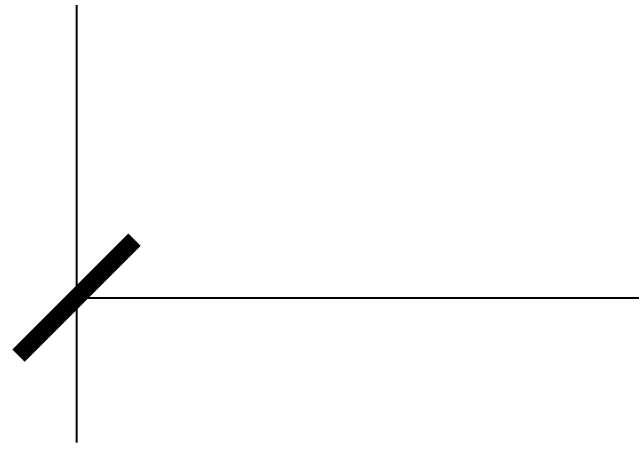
# Model space of a CAD drawing. Header units: millimetres. Extents: x -299291 to 688124, y -407813 to 623474.
# Drawn here: x 278589 to 280724, y -114388 to -112904 of the extents above; entities that cross this region are included whole.
import ezdxf

# ---------------------------------------------------------------- set-up
doc = ezdxf.new("R2010")
doc.units = ezdxf.units.MM
doc.styles.add('长仿宋', font='simfang.ttf', dxfattribs={"width": 0.7})
doc.dimstyles.new('副本ISO-25', dxfattribs={"dimtxt": 750, "dimasz": 400, "dimexe": 500, "dimexo": 200, "dimgap": 200, "dimtad": 1, "dimdec": 1, "dimdsep": 46, "dimtxsty": '长仿宋', "dimblk": 'ARCHTICK', "dimcen": 200, "dimadec": 0, "dimazin": 0, "dimtfac": 1, "dimtdec": 1, "dimtmove": 0, "dimatfit": 3, "dimldrblk": 'ARCHTICK', "dimfxl": 1, "dimarcsym": 0})

# ---------------------------------------------------------------- blocks, each defined once
blk = doc.blocks.new('_ArchTick')
at = {"color": 0, "linetype": 'ByBlock', "lineweight": 25, "const_width": 0.15}
blk.add_lwpolyline([(-0.5, -0.5), (0.5, 0.5)], dxfattribs=at)
blk = doc.blocks.new('*D174')
at = {"color": 0, "lineweight": -2, "ltscale": 10, "transparency": 16777216}
for p, q in [((278809.9, -109886.2), (278809.9, -114387.6)), ((312261.6, -109886.2), (312261.6, -114387.6)), ((278809.9, -113887.6), (312261.6, -113887.6))]:
    blk.add_line(p, q, dxfattribs=at)
at = {"layer": 'Defpoints', "color": 0, "ltscale": 10, "transparency": 16777216}
for p in [(278809.9, -109686.2), (312261.6, -109686.2), (312261.6, -113887.6)]:
    blk.add_point(p, dxfattribs=at)
at = {"color": 0, "lineweight": -2, "ltscale": 10, "transparency": 16777216, "xscale": 400, "yscale": 400, "zscale": 400, "rotation": 180}
blk.add_blockref('_ArchTick', (278809.9, -113887.6), dxfattribs=at)
at = {"color": 0, "lineweight": -2, "ltscale": 10, "transparency": 16777216, "xscale": 400, "yscale": 400, "zscale": 400}
blk.add_blockref('_ArchTick', (312261.6, -113887.6), dxfattribs=at)
at = {"color": 0, "ltscale": 10, "transparency": 16777216, "insert": (295535.8, -113306.2), "char_height": 750, "attachment_point": 5, "style": '长仿宋'}
blk.add_mtext('33451.7', dxfattribs=at)

msp = doc.modelspace()

# ---------------------------------------------------------------- dimensions: what is measured, and where the dimension line sits
at = {"color": 2, "ltscale": 10}
dim = msp.add_linear_dim(base=(312261.612, -113887.595), p1=(278809.912, -109686.21), p2=(312261.612, -109686.21), dimstyle='副本ISO-25', dxfattribs=at)
dim.commit()
dim.dimension.update_dxf_attribs({"geometry": '*D174', "text_midpoint": (295535.762, -113306.166)})

doc.saveas('drawing.dxf')
